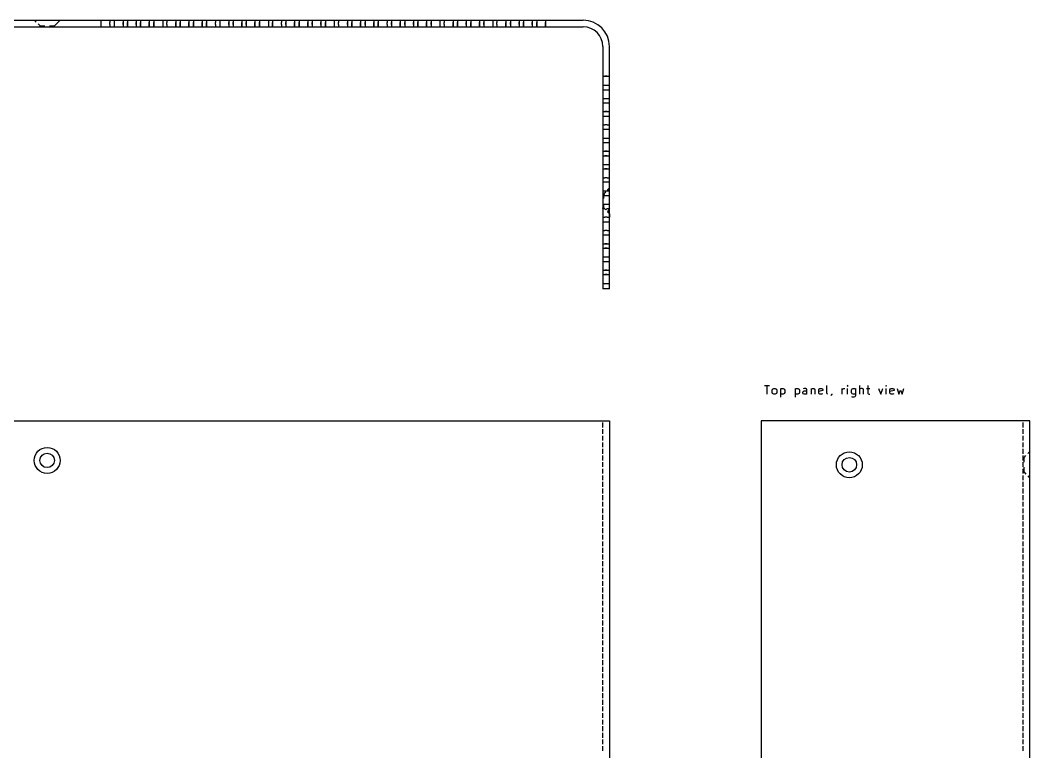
# Model space of a CAD drawing. Extents: x 184 to 644, y -178 to 161.
# Drawn here: x 415.1 to 644.5, y -13.7 to 152.5 of the extents above; entities that cross this region are included whole.
import ezdxf

# ---------------------------------------------------------------- set-up
doc = ezdxf.new("R2010")
doc.units = 0
doc.layers.add('BLACK', color=7, linetype='CONTINUOUS')

msp = doc.modelspace()

# ---------------------------------------------------------------- linework, layer by layer
at = {"layer": 'BLACK', "linetype": 'CONTINUOUS'}
for p, q in [((299.5, 152.5), (543, 152.5)), ((418.754528, 152.030964), (418.310025, 152.475463)), ((418.754528, 152.030964), (418.310025, 152.475463)), ((419.643512, 151.205466), (419.199009, 151.65)), ((419.643512, 151.205466), (419.199009, 151.65)), ((422.945497, 151.205466), (423.39, 151.65)), ((423.39, 151.65), (423.771006, 152.030964)), ((423.771006, 152.030964), (424.215509, 152.475463)), ((423.771006, 152.030964), (424.215509, 152.475463)), ((433.471723, 152.490266), (433.471723, 151.982267)), ((433.471723, 151.982267), (433.471723, 151.042214)), ((433.471723, 151.537733), (433.471723, 151.220269)), ((435.503718, 152.490266), (435.503718, 151.982267)), ((435.503718, 151.537733), (435.503718, 151.982267)), ((435.503718, 151.537733), (435.503718, 151.042214)), ((436.456216, 152.490266), (436.456216, 151.042214)), ((438.488212, 152.490266), (438.488212, 151.982267)), ((438.488212, 152.490266), (438.488212, 151.537733)), ((438.488212, 151.537733), (438.488212, 151.982267)), ((438.488212, 151.537733), (438.488212, 151.029769)), ((439.50421, 152.490266), (439.50421, 151.982267)), ((439.50421, 151.982267), (439.50421, 151.537733)), ((439.50421, 151.029769), (439.50421, 151.982267)), ((439.50421, 151.537733), (439.50421, 151.029769)), ((441.472705, 152.490266), (441.472705, 151.982267)), ((441.472705, 152.490266), (441.472705, 151.537733)), ((441.472705, 151.537733), (441.472705, 151.982267)), ((441.472705, 151.537733), (441.472705, 151.029769)), ((442.488703, 152.490266), (442.488703, 151.982267)), ((442.488703, 151.029769), (442.488703, 151.982267)), ((442.488703, 151.982267), (442.488703, 151.537733)), ((442.488703, 151.537733), (442.488703, 151.029769)), ((444.457234, 152.490266), (444.457234, 151.982267)), ((444.457234, 151.029769), (444.457234, 151.982267)), ((444.457234, 151.982267), (444.457234, 151.537733)), ((444.457234, 151.537733), (444.457234, 151.029769)), ((445.473232, 152.490266), (445.473232, 151.982267)), ((445.473232, 151.982267), (445.473232, 151.537733)), ((445.473232, 151.029769), (445.473232, 151.982267)), ((445.473232, 151.537733), (445.473232, 151.029769)), ((447.505157, 152.490266), (447.505157, 151.982267)), ((447.505157, 151.982267), (447.505157, 151.537733)), ((447.505157, 151.537733), (447.505157, 151.029769)), ((448.45769, 152.490266), (448.45769, 151.982267)), ((448.45769, 151.537733), (448.45769, 151.982267)), ((448.45769, 151.537733), (448.45769, 151.029769)), ((450.489685, 152.490266), (450.489685, 151.982267)), ((450.489685, 151.982267), (450.489685, 151.537733)), ((450.489685, 151.029769), (450.489685, 151.982267)), ((450.489685, 151.537733), (450.489685, 151.029769)), ((451.505683, 152.490266), (451.505683, 151.982267)), ((451.505683, 151.029769), (451.505683, 151.982267)), ((451.505683, 151.982267), (451.505683, 151.537733)), ((451.505683, 151.537733), (451.505683, 151.029769)), ((453.474179, 152.490266), (453.474179, 151.982267)), ((453.474179, 151.982267), (453.474179, 151.537733)), ((453.474179, 151.029769), (453.474179, 151.982267)), ((453.474179, 151.537733), (453.474179, 151.029769)), ((454.490176, 152.490266), (454.490176, 151.982267)), ((454.490176, 151.029769), (454.490176, 151.982267)), ((454.490176, 151.982267), (454.490176, 151.537733)), ((454.490176, 151.537733), (454.490176, 151.029769)), ((456.458672, 152.490266), (456.458672, 151.982267)), ((456.458672, 151.029769), (456.458672, 151.982267)), ((456.458672, 151.982267), (456.458672, 151.537733)), ((456.458672, 151.537733), (456.458672, 151.029769)), ((457.47467, 152.490266), (457.47467, 151.982267)), ((457.47467, 151.982267), (457.47467, 151.537733)), ((457.47467, 151.029769), (457.47467, 151.982267)), ((457.47467, 151.537733), (457.47467, 151.029769)), ((459.506665, 152.490266), (459.506665, 151.982267)), ((459.506665, 151.537733), (459.506665, 151.982267)), ((459.506665, 151.537733), (459.506665, 151.029769)), ((460.459163, 152.490266), (460.459163, 151.982267)), ((460.459163, 151.982267), (460.459163, 151.537733)), ((460.459163, 151.537733), (460.459163, 151.029769)), ((462.491159, 152.490266), (462.491159, 151.537733)), ((462.491159, 152.490266), (462.491159, 151.982267)), ((462.491159, 151.537733), (462.491159, 151.982267)), ((462.491159, 151.537733), (462.491159, 151.029769)), ((463.507192, 152.490266), (463.507192, 151.982267)), ((463.507192, 152.490266), (463.507192, 151.537733)), ((463.507192, 151.537733), (463.507192, 151.982267)), ((463.507192, 151.537733), (463.507192, 151.029769)), ((465.475652, 152.490266), (465.475652, 151.982267)), ((465.475652, 151.982267), (465.475652, 151.537733)), ((465.475652, 151.029769), (465.475652, 151.982267)), ((465.475652, 151.537733), (465.475652, 151.029769)), ((466.49165, 152.490266), (466.49165, 151.982267)), ((466.49165, 152.490266), (466.49165, 151.537733)), ((466.49165, 151.537733), (466.49165, 151.982267)), ((466.49165, 151.537733), (466.49165, 151.029769)), ((468.460146, 152.490266), (468.460146, 151.982267)), ((468.460146, 151.029769), (468.460146, 151.982267)), ((468.460146, 151.982267), (468.460146, 151.537733)), ((468.460146, 151.537733), (468.460146, 151.029769)), ((469.476143, 152.490266), (469.476143, 151.982267)), ((469.476143, 151.982267), (469.476143, 151.537733)), ((469.476143, 151.029769), (469.476143, 151.982267)), ((469.476143, 151.537733), (469.476143, 151.029769)), ((471.508139, 152.490266), (471.508139, 151.982267)), ((471.508139, 151.982267), (471.508139, 151.537733)), ((471.508139, 151.537733), (471.508139, 151.029769)), ((472.460672, 152.490266), (472.460672, 151.982267)), ((472.460672, 151.029769), (472.460672, 151.982267)), ((472.460672, 151.982267), (472.460672, 151.537733)), ((472.460672, 151.537733), (472.460672, 151.029769)), ((474.492597, 152.490266), (474.492597, 151.982267)), ((474.492597, 151.537733), (474.492597, 151.982267)), ((474.492597, 151.537733), (474.492597, 151.029769)), ((475.44513, 152.490266), (475.44513, 151.537733)), ((475.44513, 152.490266), (475.44513, 151.982267)), ((475.44513, 151.537733), (475.44513, 151.982267)), ((475.44513, 151.537733), (475.44513, 151.029769)), ((477.477126, 152.490266), (477.477126, 151.982267)), ((477.477126, 151.982267), (477.477126, 151.537733)), ((477.477126, 151.029769), (477.477126, 151.982267)), ((477.477126, 151.537733), (477.477126, 151.029769)), ((478.493124, 152.490266), (478.493124, 151.982267)), ((478.493124, 151.029769), (478.493124, 151.982267)), ((478.493124, 151.982267), (478.493124, 151.537733)), ((478.493124, 151.537733), (478.493124, 151.029769)), ((480.461619, 152.490266), (480.461619, 151.982267)), ((480.461619, 151.982267), (480.461619, 151.537733)), ((480.461619, 151.029769), (480.461619, 151.982267)), ((480.461619, 151.537733), (480.461619, 151.029769)), ((481.477617, 152.490266), (481.477617, 151.537733)), ((481.477617, 152.490266), (481.477617, 151.982267)), ((481.477617, 151.537733), (481.477617, 151.982267)), ((481.477617, 151.537733), (481.477617, 151.029769)), ((483.446113, 152.490266), (483.446113, 151.537733)), ((483.446113, 152.490266), (483.446113, 151.982267)), ((483.446113, 151.537733), (483.446113, 151.982267)), ((483.446113, 151.537733), (483.446113, 151.029769)), ((484.46211, 152.490266), (484.46211, 151.982267)), ((484.46211, 151.029769), (484.46211, 151.982267)), ((484.46211, 151.982267), (484.46211, 151.537733)), ((484.46211, 151.537733), (484.46211, 151.029769)), ((486.494106, 152.490266), (486.494106, 151.982267)), ((486.494106, 151.982267), (486.494106, 151.537733)), ((486.494106, 151.537733), (486.494106, 151.029769)), ((487.446604, 152.490266), (487.446604, 151.982267)), ((487.446604, 151.537733), (487.446604, 151.982267)), ((487.446604, 151.537733), (487.446604, 151.029769)), ((489.478599, 152.490266), (489.478599, 151.982267)), ((489.478599, 152.490266), (489.478599, 151.537733)), ((489.478599, 151.537733), (489.478599, 151.982267)), ((489.478599, 151.537733), (489.478599, 151.029769)), ((490.494632, 152.490266), (490.494632, 151.982267)), ((490.494632, 151.029769), (490.494632, 151.982267)), ((490.494632, 151.982267), (490.494632, 151.537733)), ((490.494632, 151.537733), (490.494632, 151.029769)), ((492.463093, 152.490266), (492.463093, 151.982267)), ((492.463093, 151.982267), (492.463093, 151.537733)), ((492.463093, 151.029769), (492.463093, 151.982267)), ((492.463093, 151.537733), (492.463093, 151.029769)), ((493.479091, 152.490266), (493.479091, 151.982267)), ((493.479091, 152.490266), (493.479091, 151.537733)), ((493.479091, 151.537733), (493.479091, 151.982267)), ((493.479091, 151.537733), (493.479091, 151.029769)), ((495.447586, 152.490266), (495.447586, 151.982267)), ((495.447586, 151.982267), (495.447586, 151.537733)), ((495.447586, 151.029769), (495.447586, 151.982267)), ((495.447586, 151.537733), (495.447586, 151.029769)), ((496.463584, 152.490266), (496.463584, 151.982267)), ((496.463584, 151.029769), (496.463584, 151.982267)), ((496.463584, 151.982267), (496.463584, 151.537733)), ((496.463584, 151.537733), (496.463584, 151.029769)), ((498.495579, 152.490266), (498.495579, 151.982267)), ((498.495579, 151.537733), (498.495579, 151.982267)), ((498.495579, 151.537733), (498.495579, 151.029769)), ((499.448113, 152.490266), (499.448113, 151.537733)), ((499.448113, 152.490266), (499.448113, 151.982267)), ((499.448113, 151.537733), (499.448113, 151.982267)), ((499.448113, 151.537733), (499.448113, 151.029769)), ((501.480038, 152.490266), (501.480038, 151.982267)), ((501.480038, 151.029769), (501.480038, 151.982267)), ((501.480038, 151.982267), (501.480038, 151.537733)), ((501.480038, 151.537733), (501.480038, 151.029769)), ((502.496071, 152.490266), (502.496071, 151.982267)), ((502.496071, 152.490266), (502.496071, 151.537733)), ((502.496071, 151.537733), (502.496071, 151.982267)), ((502.496071, 151.537733), (502.496071, 151.029769)), ((504.464566, 152.490266), (504.464566, 151.537733)), ((504.464566, 152.490266), (504.464566, 151.982267)), ((504.464566, 151.537733), (504.464566, 151.982267)), ((504.464566, 151.537733), (504.464566, 151.029769)), ((505.480564, 152.490266), (505.480564, 151.982267)), ((505.480564, 151.982267), (505.480564, 151.537733)), ((505.480564, 151.029769), (505.480564, 151.982267)), ((505.480564, 151.537733), (505.480564, 151.029769)), ((507.44906, 152.490266), (507.44906, 151.982267)), ((507.44906, 151.982267), (507.44906, 151.537733)), ((507.44906, 151.029769), (507.44906, 151.982267)), ((507.44906, 151.537733), (507.44906, 151.029769)), ((508.465057, 152.490266), (508.465057, 151.982267)), ((508.465057, 152.490266), (508.465057, 151.537733)), ((508.465057, 151.537733), (508.465057, 151.982267)), ((508.465057, 151.537733), (508.465057, 151.029769)), ((510.497053, 152.490266), (510.497053, 151.982267)), ((510.497053, 151.982267), (510.497053, 151.537733)), ((510.497053, 151.537733), (510.497053, 151.029769)), ((511.449551, 152.490266), (511.449551, 151.982267)), ((511.449551, 151.537733), (511.449551, 151.982267)), ((511.449551, 151.537733), (511.449551, 151.029769)), ((513.481546, 152.490266), (513.481546, 151.982267)), ((513.481546, 151.982267), (513.481546, 151.537733)), ((513.481546, 151.029769), (513.481546, 151.982267)), ((513.481546, 151.537733), (513.481546, 151.029769)), ((514.497544, 152.490266), (514.497544, 151.982267)), ((514.497544, 151.982267), (514.497544, 151.537733)), ((514.497544, 151.029769), (514.497544, 151.982267)), ((514.497544, 151.537733), (514.497544, 151.029769)), ((516.46604, 152.490266), (516.46604, 151.537733)), ((516.46604, 152.490266), (516.46604, 151.982267)), ((516.46604, 151.537733), (516.46604, 151.982267)), ((516.46604, 151.537733), (516.46604, 151.029769)), ((517.482073, 152.490266), (517.482073, 151.982267)), ((517.482073, 151.982267), (517.482073, 151.537733)), ((517.482073, 151.029769), (517.482073, 151.982267)), ((517.482073, 151.537733), (517.482073, 151.029769)), ((519.450533, 152.490266), (519.450533, 151.982267)), ((519.450533, 151.029769), (519.450533, 151.982267)), ((519.450533, 151.982267), (519.450533, 151.537733)), ((519.450533, 151.537733), (519.450533, 151.029769)), ((520.466531, 152.490266), (520.466531, 151.982267)), ((520.466531, 152.490266), (520.466531, 151.537733)), ((520.466531, 151.537733), (520.466531, 151.982267)), ((520.466531, 151.537733), (520.466531, 151.029769)), ((522.498527, 152.490266), (522.498527, 151.982267)), ((522.498527, 151.982267), (522.498527, 151.537733)), ((522.498527, 151.537733), (522.498527, 151.029769)), ((523.451024, 152.490266), (523.451024, 151.982267)), ((523.451024, 151.537733), (523.451024, 151.982267)), ((523.451024, 151.537733), (523.451024, 151.029769)), ((525.48302, 152.490266), (525.48302, 151.982267)), ((525.48302, 151.029769), (525.48302, 151.982267)), ((525.48302, 151.982267), (525.48302, 151.537733)), ((525.48302, 151.537733), (525.48302, 151.029769)), ((526.499018, 152.490266), (526.499018, 151.537733)), ((526.499018, 152.490266), (526.499018, 151.982267)), ((526.499018, 151.537733), (526.499018, 151.982267)), ((526.499018, 151.537733), (526.499018, 151.029769)), ((528.467478, 152.490266), (528.467478, 151.537733)), ((528.467478, 152.490266), (528.467478, 151.982267)), ((528.467478, 151.537733), (528.467478, 151.982267)), ((528.467478, 151.537733), (528.467478, 151.029769)), ((529.483511, 152.490266), (529.483511, 151.982267)), ((529.483511, 151.982267), (529.483511, 151.537733)), ((529.483511, 151.029769), (529.483511, 151.982267)), ((529.483511, 151.537733), (529.483511, 151.029769)), ((531.452007, 152.490266), (531.452007, 151.982267)), ((531.452007, 152.490266), (531.452007, 151.537733)), ((531.452007, 151.537733), (531.452007, 151.982267)), ((531.452007, 151.537733), (531.452007, 151.029769)), ((532.468005, 152.490266), (532.468005, 151.982267)), ((532.468005, 151.982267), (532.468005, 151.537733)), ((532.468005, 151.029769), (532.468005, 151.982267)), ((532.468005, 151.537733), (532.468005, 151.029769)), ((534.5, 152.490266), (534.5, 151.982267)), ((534.5, 151.029769), (534.5, 151.982267)), ((534.5, 151.982267), (534.5, 151.537733)), ((534.5, 151.537733), (534.5, 151.029769)), ((299.5, 151), (543, 151)), ((419.643512, 151.205466), (420.723009, 151.205466)), ((419.643512, 151.141966), (419.643512, 151.205466)), ((419.643512, 151.141966), (419.643512, 151.205466)), ((419.643512, 151.014966), (419.643512, 151.141966)), ((419.643512, 151.078501), (419.643512, 151.141966)), ((419.643512, 151.014966), (419.643512, 151.078501)), ((419.643512, 151.014966), (419.643512, 151.078501)), ((421.802503, 151.205466), (422.945497, 151.205466)), ((422.945497, 151.141966), (422.945497, 151.205466)), ((422.945497, 151.141966), (422.945497, 151.205466)), ((422.945497, 151.078501), (422.945497, 151.141966)), ((422.945497, 151.014966), (422.945497, 151.078501)), ((422.945497, 151.014966), (422.945497, 151.078501)), ((547.5, 146.5), (547.5, 91.5)), ((549, 91.5), (549, 146.5)), ((547.519689, 139.74808), (547.964188, 139.74808)), ((547.519689, 139.74808), (548.472187, 139.74808)), ((547.519689, 137.716084), (547.964188, 137.716084)), ((548.472187, 139.74808), (547.964188, 139.74808)), ((547.964188, 137.716084), (548.472187, 137.716084)), ((548.472187, 139.74808), (548.980186, 139.74808)), ((548.472187, 137.716084), (548.980186, 137.716084)), ((547.519689, 136.700087), (547.964188, 136.700087)), ((547.964188, 136.700087), (548.472187, 136.700087)), ((548.472187, 136.700087), (548.980186, 136.700087)), ((547.519689, 134.731591), (547.964188, 134.731591)), ((547.519689, 133.715593), (547.964188, 133.715593)), ((547.964188, 134.731591), (548.472187, 134.731591)), ((547.964188, 133.715593), (548.472187, 133.715593)), ((548.472187, 134.731591), (548.980186, 134.731591)), ((548.472187, 133.715593), (548.980186, 133.715593)), ((547.519689, 131.747097), (547.964188, 131.747097)), ((547.519689, 131.747097), (548.472187, 131.747097)), ((548.472187, 131.747097), (547.964188, 131.747097)), ((548.472187, 131.747097), (548.980186, 131.747097)), ((547.519689, 130.7311), (547.964188, 130.7311)), ((547.519689, 128.699104), (547.964188, 128.699104)), ((547.964188, 130.7311), (548.472187, 130.7311)), ((548.472187, 128.699104), (547.964188, 128.699104)), ((548.472187, 130.7311), (548.980186, 130.7311)), ((548.472187, 128.699104), (548.980186, 128.699104)), ((547.519689, 127.746606), (547.964188, 127.746606)), ((547.964188, 127.746606), (548.472187, 127.746606)), ((548.472187, 127.746606), (548.980186, 127.746606)), ((547.519689, 125.714611), (547.964188, 125.714611)), ((547.519689, 124.698613), (547.964188, 124.698613)), ((547.964188, 125.714611), (548.472187, 125.714611)), ((547.964188, 124.698613), (548.472187, 124.698613)), ((548.472187, 125.714611), (548.980186, 125.714611)), ((548.472187, 124.698613), (548.980186, 124.698613)), ((547.519689, 122.730117), (548.472187, 122.730117)), ((547.519689, 122.730117), (547.964188, 122.730117)), ((547.519689, 121.71412), (548.472187, 121.71412)), ((547.519689, 121.71412), (547.964188, 121.71412)), ((548.472187, 122.730117), (547.964188, 122.730117)), ((548.472187, 121.71412), (547.964188, 121.71412)), ((548.472187, 122.730117), (548.980186, 122.730117)), ((548.472187, 121.71412), (548.980186, 121.71412)), ((547.519689, 119.745589), (547.964188, 119.745589)), ((547.964188, 119.745589), (548.472187, 119.745589)), ((548.472187, 119.745589), (548.980186, 119.745589)), ((547.519689, 118.729661), (547.964188, 118.729661)), ((547.519689, 118.729661), (548.472187, 118.729661)), ((548.472187, 118.729661), (547.964188, 118.729661)), ((548.472187, 118.729661), (548.980186, 118.729661)), ((547.519689, 116.697666), (547.964188, 116.697666)), ((547.519689, 115.745133), (547.964188, 115.745133)), ((548.472187, 116.697666), (547.964188, 116.697666)), ((547.964188, 115.745133), (548.472187, 115.745133)), ((548.472187, 116.697666), (548.980186, 116.697666)), ((548.472187, 115.745133), (548.980186, 115.745133)), ((547.519689, 113.713137), (548.472187, 113.713137)), ((547.519689, 113.713137), (547.964188, 113.713137)), ((547.519689, 113.141638), (547.583189, 113.141638)), ((547.583189, 113.141638), (547.646689, 113.141638)), ((547.646689, 113.141638), (547.710189, 113.141638)), ((547.710189, 113.141638), (548.154688, 113.522673)), ((547.964188, 112.697139), (547.710189, 113.141638)), ((547.710189, 111.998641), (547.710189, 112.697139)), ((547.710189, 112.697139), (547.964188, 112.697139)), ((548.154688, 113.522673), (547.964188, 113.713137)), ((547.964188, 112.697139), (548.472187, 112.697139)), ((548.472187, 113.713137), (548.980186, 113.713137)), ((548.472187, 112.697139), (548.980186, 112.697139)), ((548.535687, 113.967172), (548.980186, 114.411636)), ((548.980186, 113.713137), (548.535687, 113.967172)), ((547.710189, 109.839646), (547.710189, 110.728644)), ((547.710189, 110.728644), (547.964188, 110.728644)), ((547.964188, 110.728644), (548.472187, 110.728644)), ((548.472187, 110.728644), (548.980186, 110.728644)), ((547.519689, 109.712646), (547.519689, 109.839646)), ((547.519689, 109.839646), (547.583189, 109.839646)), ((547.519689, 109.712646), (547.837189, 109.712646)), ((547.583189, 109.839646), (547.646689, 109.839646)), ((547.646689, 109.839646), (547.710189, 109.839646)), ((547.710189, 109.839646), (547.837189, 109.712646)), ((547.837189, 109.712646), (548.154688, 109.395147)), ((548.154688, 109.395147), (548.472187, 109.712646)), ((548.472187, 109.712646), (548.980186, 109.712646)), ((548.980186, 109.712646), (548.535687, 108.950648)), ((548.535687, 108.950648), (548.980186, 108.506149)), ((548.980186, 108.506149), (548.980186, 107.74415)), ((547.519689, 107.74415), (547.964188, 107.74415)), ((547.519689, 106.728153), (547.964188, 106.728153)), ((548.472187, 107.74415), (547.964188, 107.74415)), ((547.964188, 106.728153), (548.472187, 106.728153)), ((548.472187, 107.74415), (548.980186, 107.74415)), ((548.472187, 106.728153), (548.980186, 106.728153)), ((547.519689, 104.696157), (547.964188, 104.696157)), ((547.519689, 103.743659), (547.964188, 103.743659)), ((548.472187, 104.696157), (547.964188, 104.696157)), ((547.964188, 103.743659), (548.472187, 103.743659)), ((548.472187, 104.696157), (548.980186, 104.696157)), ((548.472187, 103.743659), (548.980186, 103.743659)), ((547.519689, 101.711664), (547.964188, 101.711664)), ((547.519689, 101.711664), (548.472187, 101.711664)), ((548.472187, 101.711664), (547.964188, 101.711664)), ((548.472187, 101.711664), (548.980186, 101.711664)), ((547.519689, 100.695631), (547.964188, 100.695631)), ((547.519689, 100.695631), (548.472187, 100.695631)), ((547.519689, 98.72717), (547.964188, 98.72717)), ((548.472187, 100.695631), (547.964188, 100.695631)), ((547.964188, 98.72717), (548.472187, 98.72717)), ((548.472187, 100.695631), (548.980186, 100.695631)), ((548.472187, 98.72717), (548.980186, 98.72717)), ((547.519689, 97.711172), (547.964188, 97.711172)), ((547.964188, 97.711172), (548.472187, 97.711172)), ((548.472187, 97.711172), (548.980186, 97.711172)), ((547.519689, 95.742677), (547.964188, 95.742677)), ((547.519689, 95.742677), (548.472187, 95.742677)), ((547.519689, 94.726679), (548.472187, 94.726679)), ((547.519689, 94.726679), (547.964188, 94.726679)), ((548.472187, 95.742677), (547.964188, 95.742677)), ((548.472187, 94.726679), (547.964188, 94.726679)), ((548.472187, 95.742677), (548.980186, 95.742677)), ((548.472187, 94.726679), (548.980186, 94.726679)), ((547.519689, 92.694684), (547.964188, 92.694684)), ((547.964188, 92.694684), (548.472187, 92.694684)), ((548.472187, 92.694684), (548.980186, 92.694684)), ((549, 91.5), (547.5, 91.5)), ((548.980186, 91.488186), (547.519689, 91.488186)), ((584.253633, 69.515561), (585.39649, 69.515561)), ((584.825061, 67.515561), (584.825061, 69.515561)), ((586.158395, 68.753657), (586.348871, 68.848895)), ((586.348871, 68.848895), (586.634586, 68.848895)), ((586.634586, 68.848895), (586.825062, 68.753657)), ((587.872681, 68.848895), (587.872681, 66.848895)), ((587.872681, 68.753657), (588.063157, 68.848895)), ((588.063157, 68.848895), (588.44411, 68.848895)), ((588.44411, 68.848895), (588.634586, 68.753657)), ((591.206015, 68.848895), (591.206015, 66.848895)), ((591.206015, 68.753657), (591.396491, 68.848895)), ((591.396491, 68.848895), (591.777444, 68.848895)), ((591.777444, 68.848895), (591.96792, 68.753657)), ((593.206015, 68.848895), (593.015539, 68.753657)), ((593.586968, 68.848895), (593.206015, 68.848895)), ((593.777444, 68.753657), (593.586968, 68.848895)), ((594.825063, 68.848895), (594.825063, 67.515561)), ((594.920301, 68.753657), (595.110777, 68.848895)), ((595.110777, 68.848895), (595.396492, 68.848895)), ((595.396492, 68.848895), (595.586968, 68.753657)), ((596.634587, 68.753657), (596.825063, 68.848895)), ((596.825063, 68.848895), (597.206016, 68.848895)), ((597.206016, 68.848895), (597.396492, 68.753657)), ((598.348873, 67.801276), (598.348873, 69.515561)), ((601.872683, 67.515561), (601.872683, 68.848895)), ((602.063159, 68.753657), (602.253635, 68.848895)), ((602.253635, 68.848895), (602.444112, 68.848895)), ((603.110778, 69.515561), (603.01554, 69.420323)), ((603.01554, 69.420323), (603.110778, 69.325085)), ((603.206016, 69.420323), (603.110778, 69.515561)), ((603.110778, 69.515561), (603.110778, 69.325085)), ((603.110778, 69.325085), (603.206016, 69.420323)), ((603.110778, 67.515561), (603.110778, 68.848895)), ((604.158397, 68.753657), (604.348873, 68.848895)), ((604.348873, 68.848895), (604.729826, 68.848895)), ((604.729826, 68.848895), (604.920302, 68.753657)), ((604.920302, 68.848895), (604.920302, 67.229847)), ((605.872683, 67.515561), (605.872683, 69.515561)), ((606.158397, 68.848895), (605.967921, 68.753657)), ((606.444112, 68.848895), (606.158397, 68.848895)), ((606.634588, 68.753657), (606.444112, 68.848895)), ((607.396493, 68.848895), (608.158397, 68.848895)), ((607.682207, 69.515561), (607.682207, 67.801276)), ((610.158398, 68.848895), (610.634588, 67.515561)), ((610.634588, 67.515561), (611.110779, 68.848895)), ((611.872684, 69.515561), (611.777446, 69.420323)), ((611.777446, 69.420323), (611.872684, 69.325085)), ((611.967922, 69.420323), (611.872684, 69.515561)), ((611.872684, 69.515561), (611.872684, 69.325085)), ((611.872684, 69.325085), (611.967922, 69.420323)), ((611.872684, 67.515561), (611.872684, 68.848895)), ((612.825065, 68.753657), (613.015541, 68.848895)), ((613.015541, 68.848895), (613.396494, 68.848895)), ((613.396494, 68.848895), (613.58697, 68.753657)), ((614.348875, 68.848895), (614.729827, 67.515561)), ((615.491732, 67.515561), (615.872684, 68.848895)), ((585.967919, 68.467942), (586.063157, 68.658419)), ((585.967919, 67.896514), (585.967919, 68.467942)), ((586.063157, 67.706038), (585.967919, 67.896514)), ((586.063157, 68.658419), (586.158395, 68.753657)), ((586.158395, 67.6108), (586.063157, 67.706038)), ((586.348871, 67.515561), (586.158395, 67.6108)), ((586.634586, 67.515561), (586.348871, 67.515561)), ((586.825062, 67.6108), (586.634586, 67.515561)), ((586.825062, 68.753657), (586.9203, 68.658419)), ((586.9203, 67.706038), (586.825062, 67.6108)), ((586.9203, 68.658419), (587.015538, 68.467942)), ((587.015538, 67.896514), (586.9203, 67.706038)), ((587.015538, 68.467942), (587.015538, 67.896514)), ((588.063157, 67.515561), (587.872681, 67.6108)), ((588.44411, 67.515561), (588.063157, 67.515561)), ((588.634586, 67.6108), (588.44411, 67.515561)), ((588.634586, 68.753657), (588.729824, 68.658419)), ((588.729824, 67.706038), (588.634586, 67.6108)), ((588.729824, 68.658419), (588.825062, 68.467942)), ((588.825062, 67.896514), (588.729824, 67.706038)), ((588.825062, 68.467942), (588.825062, 67.896514)), ((591.396491, 67.515561), (591.206015, 67.6108)), ((591.777444, 67.515561), (591.396491, 67.515561)), ((591.96792, 67.6108), (591.777444, 67.515561)), ((591.96792, 68.753657), (592.063158, 68.658419)), ((592.063158, 67.706038), (591.96792, 67.6108)), ((592.063158, 68.658419), (592.158396, 68.467942)), ((592.158396, 67.896514), (592.063158, 67.706038)), ((592.158396, 68.467942), (592.158396, 67.896514)), ((592.920301, 67.991752), (593.015539, 68.182228)), ((592.920301, 67.801276), (592.920301, 67.991752)), ((593.015539, 67.6108), (592.920301, 67.801276)), ((593.015539, 68.182228), (593.206015, 68.277466)), ((593.206015, 67.515561), (593.015539, 67.6108)), ((593.206015, 68.277466), (593.682206, 68.277466)), ((593.682206, 67.515561), (593.206015, 67.515561)), ((593.682206, 68.277466), (593.872682, 68.372704)), ((593.872682, 67.6108), (593.682206, 67.515561)), ((593.872682, 68.56318), (593.777444, 68.753657)), ((593.872682, 67.515561), (593.872682, 68.56318)), ((594.825063, 68.658419), (594.920301, 68.753657)), ((595.586968, 68.753657), (595.682206, 68.56318)), ((595.682206, 68.56318), (595.682206, 67.515561)), ((596.539349, 68.56318), (596.634587, 68.753657)), ((596.539349, 67.801276), (596.539349, 68.56318)), ((597.49173, 68.372704), (596.539349, 68.182228)), ((596.634587, 67.6108), (596.539349, 67.801276)), ((596.825063, 67.515561), (596.634587, 67.6108)), ((597.206016, 67.515561), (596.825063, 67.515561)), ((597.396492, 67.6108), (597.206016, 67.515561)), ((597.396492, 68.753657), (597.49173, 68.56318)), ((597.49173, 68.56318), (597.49173, 68.372704)), ((598.444111, 67.6108), (598.348873, 67.801276)), ((598.634587, 67.515561), (598.444111, 67.6108)), ((599.396492, 67.325085), (599.301254, 67.229847)), ((599.49173, 67.515561), (599.396492, 67.325085)), ((599.49173, 67.6108), (599.49173, 67.515561)), ((601.872683, 68.467942), (601.967921, 68.658419)), ((601.967921, 68.658419), (602.063159, 68.753657)), ((603.967921, 68.467942), (604.063159, 68.658419)), ((603.967921, 67.896514), (603.967921, 68.467942)), ((604.063159, 67.706038), (603.967921, 67.896514)), ((604.063159, 68.658419), (604.158397, 68.753657)), ((604.158397, 67.6108), (604.063159, 67.706038)), ((604.253635, 66.848895), (604.063159, 66.944133)), ((604.348873, 67.515561), (604.158397, 67.6108)), ((604.539349, 66.848895), (604.253635, 66.848895)), ((604.729826, 67.515561), (604.348873, 67.515561)), ((604.729826, 66.944133), (604.539349, 66.848895)), ((604.920302, 67.6108), (604.729826, 67.515561)), ((604.825064, 67.039371), (604.729826, 66.944133)), ((604.920302, 67.229847), (604.825064, 67.039371)), ((605.967921, 68.753657), (605.872683, 68.658419)), ((606.729826, 68.56318), (606.634588, 68.753657)), ((606.729826, 67.515561), (606.729826, 68.56318)), ((607.682207, 67.801276), (607.777445, 67.6108)), ((607.777445, 67.6108), (607.967921, 67.515561)), ((607.967921, 67.515561), (608.158397, 67.515561)), ((612.729827, 68.56318), (612.825065, 68.753657)), ((612.729827, 67.801276), (612.729827, 68.56318)), ((613.682208, 68.372704), (612.729827, 68.182228)), ((612.825065, 67.6108), (612.729827, 67.801276)), ((613.015541, 67.515561), (612.825065, 67.6108)), ((613.396494, 67.515561), (613.015541, 67.515561)), ((613.58697, 67.6108), (613.396494, 67.515561)), ((613.58697, 68.753657), (613.682208, 68.56318)), ((613.682208, 68.56318), (613.682208, 68.372704)), ((614.729827, 67.515561), (615.11078, 68.467942)), ((615.11078, 68.467942), (615.491732, 67.515561)), ((293.5, 61.5), (549, 61.5)), ((547.5, 60), (547.5, 61.1)), ((549, 61.5), (549, -178.5)), ((583.5, 61.5), (583.5, -178.5)), ((644.5, 61.5), (583.5, 61.5)), ((642.960498, 61.499997), (642.960498, 61.5)), ((642.960745, 59.999997), (642.960564, 61.099997)), ((644.5, -178.5), (644.5, 61.5)), ((547.5, 58.5), (547.5, 59.6)), ((547.5, 57), (547.5, 58.1)), ((642.960992, 58.499997), (642.960811, 59.599997)), ((642.961239, 56.999997), (642.961058, 58.099997)), ((547.5, 55.5), (547.5, 56.6)), ((547.5, 54), (547.5, 55.1)), ((642.961486, 55.499997), (642.961304, 56.599997)), ((642.961732, 53.999997), (642.961551, 55.099997)), ((547.5, 52.5), (547.5, 53.6)), ((642.961979, 52.499997), (642.961798, 53.599997)), ((642.999423, 53.147711), (643.062923, 53.147711)), ((643.12646, 53.147711), (643.189923, 53.147711)), ((643.189923, 53.147711), (643.570922, 53.59221)), ((643.189923, 52.068212), (643.189923, 53.147711)), ((644.015422, 54.03671), (644.459921, 54.481209)), ((547.5, 51), (547.5, 52.1)), ((547.5, 49.5), (547.5, 50.6)), ((642.962226, 50.999997), (642.962045, 52.099997)), ((642.962473, 49.499997), (642.962292, 50.599997)), ((643.189923, 49.845715), (643.189923, 50.988714)), ((547.5, 48), (547.5, 49.1)), ((642.96272, 47.999997), (642.962539, 49.099997)), ((642.999423, 49.845715), (643.062923, 49.845715)), ((643.062923, 49.845715), (643.12646, 49.845715)), ((643.12646, 49.845715), (643.189923, 49.845715)), ((643.189923, 49.845715), (643.570922, 49.401216)), ((644.015422, 49.020216), (644.459921, 48.575717)), ((547.5, 46.5), (547.5, 47.6)), ((547.5, 45), (547.5, 46.1)), ((642.962967, 46.499997), (642.962786, 47.599997)), ((642.963214, 44.999997), (642.963033, 46.099997)), ((547.5, 43.5), (547.5, 44.6)), ((642.963461, 43.499997), (642.96328, 44.599997)), ((547.5, 42), (547.5, 43.1)), ((547.5, 40.5), (547.5, 41.6)), ((642.963708, 41.999997), (642.963526, 43.099997)), ((642.963954, 40.499997), (642.963773, 41.599997)), ((547.5, 39), (547.5, 40.1)), ((642.964201, 38.999997), (642.96402, 40.099997)), ((547.5, 37.5), (547.5, 38.6)), ((547.5, 36), (547.5, 37.1)), ((642.964448, 37.499997), (642.964267, 38.599997)), ((642.964695, 35.999997), (642.964514, 37.099997)), ((547.5, 34.5), (547.5, 35.6)), ((642.964942, 34.499997), (642.964761, 35.599997)), ((547.5, 33), (547.5, 34.1)), ((547.5, 31.5), (547.5, 32.6)), ((642.965189, 32.999997), (642.965008, 34.099997)), ((642.965436, 31.499997), (642.965255, 32.599997)), ((547.5, 30), (547.5, 31.1)), ((642.965683, 29.999997), (642.965502, 31.099997)), ((547.5, 28.5), (547.5, 29.6)), ((547.5, 27), (547.5, 28.1)), ((642.96593, 28.499997), (642.965748, 29.599997)), ((642.966176, 26.999997), (642.965995, 28.099997)), ((547.5, 25.5), (547.5, 26.6)), ((642.966423, 25.499997), (642.966242, 26.599997)), ((547.5, 24), (547.5, 25.1)), ((547.5, 22.5), (547.5, 23.6)), ((642.96667, 23.999997), (642.966489, 25.099997)), ((642.966917, 22.499997), (642.966736, 23.599997)), ((547.5, 21), (547.5, 22.1)), ((642.967164, 20.999997), (642.966983, 22.099997)), ((547.5, 19.5), (547.5, 20.6)), ((547.5, 18), (547.5, 19.1)), ((642.967411, 19.499997), (642.96723, 20.599997)), ((642.967658, 17.999997), (642.967477, 19.099997)), ((547.5, 16.5), (547.5, 17.6)), ((547.5, 15), (547.5, 16.1)), ((642.967905, 16.499997), (642.967724, 17.599997)), ((642.968152, 14.999997), (642.96797, 16.099997)), ((547.5, 13.5), (547.5, 14.6)), ((642.968398, 13.499997), (642.968217, 14.599997)), ((547.5, 12), (547.5, 13.1)), ((547.5, 10.5), (547.5, 11.6)), ((642.968645, 11.999997), (642.968464, 13.099997)), ((642.968892, 10.499997), (642.968711, 11.599997)), ((547.5, 9), (547.5, 10.1)), ((642.969139, 8.999997), (642.968958, 10.099997)), ((547.5, 7.5), (547.5, 8.6)), ((547.5, 6), (547.5, 7.1)), ((642.969386, 7.499997), (642.969205, 8.599997)), ((642.969633, 5.999998), (642.969452, 7.099997)), ((547.5, 4.5), (547.5, 5.6)), ((642.96988, 4.499998), (642.969699, 5.599998)), ((547.5, 3), (547.5, 4.1)), ((547.5, 1.5), (547.5, 2.6)), ((642.970127, 2.999998), (642.969946, 4.099998)), ((642.970374, 1.499998), (642.970192, 2.599998)), ((547.5, 0), (547.5, 1.1)), ((642.97062, -0.000002), (642.970439, 1.099998)), ((547.5, -1.5), (547.5, -0.4)), ((547.5, -3), (547.5, -1.9)), ((642.970867, -1.500002), (642.970686, -0.400002)), ((642.971114, -3.000002), (642.970933, -1.900002)), ((547.5, -4.5), (547.5, -3.4)), ((642.971361, -4.500002), (642.97118, -3.400002)), ((547.5, -6), (547.5, -4.9)), ((547.5, -7.5), (547.5, -6.4)), ((642.971608, -6.000002), (642.971427, -4.900002)), ((642.971855, -7.500002), (642.971674, -6.400002)), ((547.5, -9), (547.5, -7.9)), ((642.972102, -9.000002), (642.971921, -7.900002)), ((547.5, -10.5), (547.5, -9.4)), ((547.5, -12), (547.5, -10.9)), ((642.972349, -10.500002), (642.972168, -9.400002)), ((642.972595, -12.000002), (642.972414, -10.900002)), ((547.5, -13.5), (547.5, -12.4)), ((642.972842, -13.500002), (642.972661, -12.400002))]:
    msp.add_line(p, q, dxfattribs=at)
at = {"layer": 'BLACK'}
for centre, radius in [((421.25, 52.5), 2.95), ((421.25, 52.5), 1.65), ((603.5, 51.5), 2.95), ((603.5, 51.5), 1.65)]:
    msp.add_circle(centre, radius, dxfattribs=at)
for radius in [6, 4.5]:
    msp.add_arc((543, 146.5), radius, 0, 90, dxfattribs=at)

doc.saveas('drawing.dxf')
